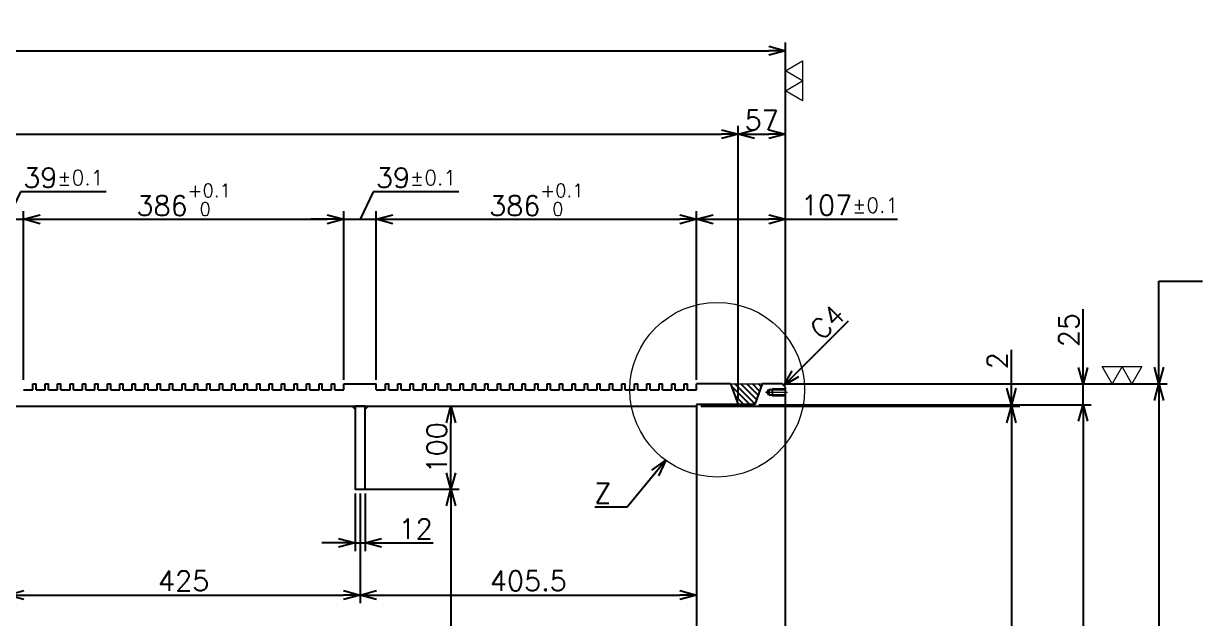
# Model space of a CAD drawing. Header units: millimetres. Extents: x 0 to 6626, y -38 to 4663.
# Drawn here: x 3576 to 4996, y 2602 to 3319 of the extents above; entities that cross this region are included whole.
import ezdxf
from ezdxf import colors
from ezdxf.entities.mleader import LeaderData, LeaderLine
from ezdxf.math import Vec2, Vec3

# ---------------------------------------------------------------- set-up
doc = ezdxf.new("R2010")
doc.units = ezdxf.units.MM
doc.header["$LTSCALE"] = 3.2
doc.header["$PDMODE"] = 99
doc.header["$PDSIZE"] = 1
doc.linetypes.add('CENTER2', pattern=[28.575, 19.05, -3.175, 3.175, -3.175])
for name, color, linetype, lineweight in [('05_CENTER', 4, 'CENTER2', 13), ('07_TEXT', 3, 'Continuous', 13), ('08_DIM', 3, 'Continuous', 13)]:
    doc.layers.add(name, color=color, linetype=linetype, lineweight=lineweight)
doc.styles.add('KSS_TXT', font='txt.shx', dxfattribs={"bigfont": 'extfont2.shx'})
doc.styles.add('KSS_TXT_L', font='txt.shx', dxfattribs={"height": 24, "bigfont": 'extfont2.shx'})
doc.styles.get("Standard").update_dxf_attribs({"font": 'txt.shx', "bigfont": 'extfont2.shx'})
doc.dimstyles.new('KSS_DIM', dxfattribs={"dimscale": 8, "dimtxt": 3, "dimasz": 2.5, "dimexe": 1.25, "dimexo": 0.625, "dimtad": 1, "dimdsep": 46, "dimtxsty": 'KSS_TXT', "dimblk": 'OPEN30', "dimcen": 0, "dimazin": 2, "dimtfac": 0.75, "dimtmove": 0, "dimatfit": 3, "dimldrblk": 'OPEN30', "dimfxl": 1.25, "dimtolj": 1, "dimarcsym": 0})

# ---------------------------------------------------------------- blocks, each defined once
blk = doc.blocks.new('_Open30')
at = {"color": 0, "linetype": 'ByBlock', "lineweight": -2}
for p, q in [((-1, 0.268), (0, 0)), ((0, 0), (-1, -0.268)), ((0, 0), (-1, 0))]:
    blk.add_line(p, q, dxfattribs=at)
blk = doc.blocks.new('*D146')
at = {"layer": '08_DIM', "color": 0, "lineweight": -2, "transparency": 16777216}
for p, q in [((4391.5, 2857.4), (4775.9, 2857.4)), ((4765.9, 2837.4), (4765.9, 1931.4)), ((4391.5, 1911.4), (4775.9, 1911.4))]:
    blk.add_line(p, q, dxfattribs=at)
at = {"layer": 'Defpoints', "color": 0, "transparency": 16777216}
for p in [(4386.5, 2857.4), (4386.5, 1911.4), (4765.9, 1911.4)]:
    blk.add_point(p, dxfattribs=at)
at = {"layer": '08_DIM', "color": 0, "lineweight": -2, "transparency": 16777216, "xscale": 20, "yscale": 20, "zscale": 20}
for p, rotation in [((4765.9, 2857.4), 90), ((4765.9, 1911.4), 270)]:
    blk.add_blockref('_Open30', p, dxfattribs=dict(at, rotation=rotation))
at = {"layer": '08_DIM', "color": 0, "transparency": 16777216, "insert": (4748.9, 2384.4), "char_height": 24, "attachment_point": 5, "rotation": 90, "style": 'KSS_TXT'}
blk.add_mtext('\\A1;%%C946', dxfattribs=at)
blk = doc.blocks.new('*D147')
at = {"layer": '08_DIM', "color": 0, "lineweight": -2, "transparency": 16777216}
for p, q in [((4765.9, 2879.4), (4765.9, 2925.4)), ((4391.5, 2857.4), (4775.9, 2857.4)), ((4461.5, 2859.4), (4775.9, 2859.4)), ((4765.9, 2857.4), (4765.9, 2859.4)), ((4765.9, 2837.4), (4765.9, 2817.4))]:
    blk.add_line(p, q, dxfattribs=at)
at = {"layer": 'Defpoints', "color": 0, "transparency": 16777216}
for p in [(4386.5, 2857.4), (4456.5, 2859.4), (4765.9, 2859.4)]:
    blk.add_point(p, dxfattribs=at)
at = {"layer": '08_DIM', "color": 0, "lineweight": -2, "transparency": 16777216, "xscale": 20, "yscale": 20, "zscale": 20}
for p, rotation in [((4765.9, 2859.4), 270), ((4765.9, 2857.4), 90)]:
    blk.add_blockref('_Open30', p, dxfattribs=dict(at, rotation=rotation))
at = {"layer": '08_DIM', "color": 0, "transparency": 16777216, "insert": (4748.9, 2912.4), "char_height": 24, "attachment_point": 5, "rotation": 90, "style": 'KSS_TXT'}
blk.add_mtext('\\A1;2', dxfattribs=at)
blk = doc.blocks.new('*D155')
at = {"layer": '08_DIM', "color": 0, "lineweight": -2, "transparency": 16777216}
for p, q in [((3572, 3116.1), (3556, 3082.9)), ((3675, 3116.1), (3572, 3116.1)), ((3516.5, 3082.9), (3496.5, 3082.9)), ((3536.5, 2889.4), (3536.5, 3092.9)), ((3536.5, 3082.9), (3575.5, 3082.9)), ((3575.5, 2889.4), (3575.5, 3092.9)), ((3595.5, 3082.9), (3615.5, 3082.9))]:
    blk.add_line(p, q, dxfattribs=at)
at = {"layer": 'Defpoints', "color": 0, "transparency": 16777216}
for p in [(3575.5, 3082.9), (3536.5, 2884.4), (3575.5, 2884.4)]:
    blk.add_point(p, dxfattribs=at)
at = {"layer": '08_DIM', "color": 0, "lineweight": -2, "transparency": 16777216, "xscale": 20, "yscale": 20, "zscale": 20}
blk.add_blockref('_Open30', (3536.5, 3082.9), dxfattribs=at)
at = {"layer": '08_DIM', "color": 0, "lineweight": -2, "transparency": 16777216, "xscale": 20, "yscale": 20, "zscale": 20, "rotation": 180}
blk.add_blockref('_Open30', (3575.5, 3082.9), dxfattribs=at)
at = {"layer": '08_DIM', "color": 0, "transparency": 16777216, "insert": (3623.5, 3133.1), "char_height": 24, "attachment_point": 5, "style": 'KSS_TXT'}
blk.add_mtext('\\A1;39{\\H18.000000;%%p0.1}', dxfattribs=at)
blk = doc.blocks.new('*D156')
at = {"layer": '08_DIM', "color": 0, "lineweight": -2, "transparency": 16777216}
for p, q in [((3575.5, 2889.4), (3575.5, 3092.9)), ((3595.5, 3082.9), (3941.5, 3082.9)), ((3961.5, 2889.4), (3961.5, 3092.9))]:
    blk.add_line(p, q, dxfattribs=at)
at = {"layer": 'Defpoints', "color": 0, "transparency": 16777216}
for p in [(3961.5, 3082.9), (3575.5, 2884.4), (3961.5, 2884.4)]:
    blk.add_point(p, dxfattribs=at)
at = {"layer": '08_DIM', "color": 0, "lineweight": -2, "transparency": 16777216, "xscale": 20, "yscale": 20, "zscale": 20, "rotation": 180}
blk.add_blockref('_Open30', (3575.5, 3082.9), dxfattribs=at)
at = {"layer": '08_DIM', "color": 0, "lineweight": -2, "transparency": 16777216, "xscale": 20, "yscale": 20, "zscale": 20}
blk.add_blockref('_Open30', (3961.5, 3082.9), dxfattribs=at)
at = {"layer": '08_DIM', "color": 0, "transparency": 16777216, "insert": (3768.5, 3106.5), "char_height": 24, "attachment_point": 5, "style": 'KSS_TXT'}
blk.add_mtext('386{\\H16.000000;\\S+0.1^  0;}', dxfattribs=at)
blk = doc.blocks.new('*D157')
at = {"layer": '08_DIM', "color": 0, "lineweight": -2, "transparency": 16777216}
for p, q in [((3997, 3116.1), (3981, 3082.9)), ((4100, 3116.1), (3997, 3116.1)), ((3941.5, 3082.9), (3921.5, 3082.9)), ((3961.5, 2889.4), (3961.5, 3092.9)), ((3961.5, 3082.9), (4000.5, 3082.9)), ((4000.5, 2889.4), (4000.5, 3092.9)), ((4020.5, 3082.9), (4040.5, 3082.9))]:
    blk.add_line(p, q, dxfattribs=at)
at = {"layer": 'Defpoints', "color": 0, "transparency": 16777216}
for p in [(4000.5, 3082.9), (3961.5, 2884.4), (4000.5, 2884.4)]:
    blk.add_point(p, dxfattribs=at)
at = {"layer": '08_DIM', "color": 0, "lineweight": -2, "transparency": 16777216, "xscale": 20, "yscale": 20, "zscale": 20}
blk.add_blockref('_Open30', (3961.5, 3082.9), dxfattribs=at)
at = {"layer": '08_DIM', "color": 0, "lineweight": -2, "transparency": 16777216, "xscale": 20, "yscale": 20, "zscale": 20, "rotation": 180}
blk.add_blockref('_Open30', (4000.5, 3082.9), dxfattribs=at)
at = {"layer": '08_DIM', "color": 0, "transparency": 16777216, "insert": (4048.5, 3133.1), "char_height": 24, "attachment_point": 5, "style": 'KSS_TXT'}
blk.add_mtext('\\A1;39{\\H18.000000;%%p0.1}', dxfattribs=at)
blk = doc.blocks.new('*D158')
at = {"layer": '08_DIM', "color": 0, "lineweight": -2, "transparency": 16777216}
for p, q in [((4000.5, 2889.4), (4000.5, 3092.9)), ((4020.5, 3082.9), (4366.5, 3082.9)), ((4386.5, 2889.4), (4386.5, 3092.9))]:
    blk.add_line(p, q, dxfattribs=at)
at = {"layer": 'Defpoints', "color": 0, "transparency": 16777216}
for p in [(4386.5, 3082.9), (4000.5, 2884.4), (4386.5, 2884.4)]:
    blk.add_point(p, dxfattribs=at)
at = {"layer": '08_DIM', "color": 0, "lineweight": -2, "transparency": 16777216, "xscale": 20, "yscale": 20, "zscale": 20, "rotation": 180}
blk.add_blockref('_Open30', (4000.5, 3082.9), dxfattribs=at)
at = {"layer": '08_DIM', "color": 0, "lineweight": -2, "transparency": 16777216, "xscale": 20, "yscale": 20, "zscale": 20}
blk.add_blockref('_Open30', (4386.5, 3082.9), dxfattribs=at)
at = {"layer": '08_DIM', "color": 0, "transparency": 16777216, "insert": (4193.5, 3106.5), "char_height": 24, "attachment_point": 5, "style": 'KSS_TXT'}
blk.add_mtext('386{\\H16.000000;\\S+0.1^  0;}', dxfattribs=at)
blk = doc.blocks.new('*D159')
at = {"layer": '08_DIM', "color": 0, "lineweight": -2, "transparency": 16777216}
for p, q in [((2193.5, 2885.4), (2193.5, 3296.2)), ((4493.5, 2885.4), (4493.5, 3296.2)), ((2213.5, 3286.2), (4473.5, 3286.2))]:
    blk.add_line(p, q, dxfattribs=at)
at = {"layer": 'Defpoints', "color": 0, "transparency": 16777216}
for p in [(4493.5, 3286.2), (2193.5, 2880.4), (4493.5, 2880.4)]:
    blk.add_point(p, dxfattribs=at)
at = {"layer": '08_DIM', "color": 0, "lineweight": -2, "transparency": 16777216, "xscale": 20, "yscale": 20, "zscale": 20, "rotation": 180}
blk.add_blockref('_Open30', (2193.5, 3286.2), dxfattribs=at)
at = {"layer": '08_DIM', "color": 0, "lineweight": -2, "transparency": 16777216, "xscale": 20, "yscale": 20, "zscale": 20}
blk.add_blockref('_Open30', (4493.5, 3286.2), dxfattribs=at)
at = {"layer": '08_DIM', "color": 0, "transparency": 16777216, "insert": (3343.5, 3303.2), "char_height": 24, "attachment_point": 5, "style": 'KSS_TXT'}
blk.add_mtext('\\A1;2300{\\H18.000000;%%p0.5}', dxfattribs=at)
blk = doc.blocks.new('*D160')
at = {"layer": '08_DIM', "color": 0, "lineweight": -2, "transparency": 16777216}
for p, q in [((4386.5, 2889.4), (4386.5, 3092.9)), ((4406.5, 3082.9), (4473.5, 3082.9)), ((4493.5, 2885.4), (4493.5, 3092.9)), ((4493.5, 3082.9), (4628.5, 3082.9))]:
    blk.add_line(p, q, dxfattribs=at)
at = {"layer": 'Defpoints', "color": 0, "transparency": 16777216}
for p in [(4493.5, 3082.9), (4386.5, 2884.4), (4493.5, 2880.4)]:
    blk.add_point(p, dxfattribs=at)
at = {"layer": '08_DIM', "color": 0, "lineweight": -2, "transparency": 16777216, "xscale": 20, "yscale": 20, "zscale": 20, "rotation": 180}
blk.add_blockref('_Open30', (4386.5, 3082.9), dxfattribs=at)
at = {"layer": '08_DIM', "color": 0, "lineweight": -2, "transparency": 16777216, "xscale": 20, "yscale": 20, "zscale": 20}
blk.add_blockref('_Open30', (4493.5, 3082.9), dxfattribs=at)
at = {"layer": '08_DIM', "color": 0, "transparency": 16777216, "insert": (4571, 3099.9), "char_height": 24, "attachment_point": 5, "style": 'KSS_TXT'}
blk.add_mtext('\\A1;107{\\H18.000000;%%p0.1}', dxfattribs=at)
blk = doc.blocks.new('*D164')
at = {"layer": '08_DIM', "color": 0, "lineweight": -2, "transparency": 16777216}
for p, q in [((4461.5, 2859.4), (4862.2, 2859.4)), ((4852.2, 2839.4), (4852.2, 1929.4)), ((4460.5, 1909.4), (4862.2, 1909.4))]:
    blk.add_line(p, q, dxfattribs=at)
at = {"layer": 'Defpoints', "color": 0, "transparency": 16777216}
for p in [(4456.5, 2859.4), (4455.5, 1909.4), (4852.2, 1909.4)]:
    blk.add_point(p, dxfattribs=at)
at = {"layer": '08_DIM', "color": 0, "lineweight": -2, "transparency": 16777216, "xscale": 20, "yscale": 20, "zscale": 20}
for p, rotation in [((4852.2, 2859.4), 90), ((4852.2, 1909.4), 270)]:
    blk.add_blockref('_Open30', p, dxfattribs=dict(at, rotation=rotation))
at = {"layer": '08_DIM', "color": 0, "transparency": 16777216, "insert": (4835.2, 2384.4), "char_height": 24, "attachment_point": 5, "rotation": 90, "style": 'KSS_TXT'}
blk.add_mtext('\\A1;%%C950', dxfattribs=at)
blk = doc.blocks.new('*D166')
at = {"layer": '08_DIM', "color": 0, "lineweight": -2, "transparency": 16777216}
for p, q in [((4852.2, 2904.4), (4852.2, 2974.4)), ((4494.5, 2884.4), (4862.2, 2884.4)), ((4852.2, 2859.4), (4852.2, 2884.4)), ((4461.5, 2859.4), (4862.2, 2859.4)), ((4852.2, 2839.4), (4852.2, 2819.4))]:
    blk.add_line(p, q, dxfattribs=at)
at = {"layer": 'Defpoints', "color": 0, "transparency": 16777216}
for p in [(4489.5, 2884.4), (4852.2, 2884.4), (4456.5, 2859.4)]:
    blk.add_point(p, dxfattribs=at)
at = {"layer": '08_DIM', "color": 0, "lineweight": -2, "transparency": 16777216, "xscale": 20, "yscale": 20, "zscale": 20}
for p, rotation in [((4852.2, 2884.4), 270), ((4852.2, 2859.4), 90)]:
    blk.add_blockref('_Open30', p, dxfattribs=dict(at, rotation=rotation))
at = {"layer": '08_DIM', "color": 0, "transparency": 16777216, "insert": (4835.2, 2949.4), "char_height": 24, "attachment_point": 5, "rotation": 90, "style": 'KSS_TXT'}
blk.add_mtext('\\A1;25', dxfattribs=at)
blk = doc.blocks.new('*D167')
at = {"layer": '08_DIM', "color": 0, "lineweight": -2, "transparency": 16777216}
for p, q in [((4494.5, 2884.4), (4953.7, 2884.4)), ((4943.7, 2864.4), (4943.7, 1904.4)), ((4456.5, 1884.4), (4953.7, 1884.4))]:
    blk.add_line(p, q, dxfattribs=at)
at = {"layer": 'Defpoints', "color": 0, "transparency": 16777216}
for p in [(4489.5, 2884.4), (4451.5, 1884.4), (4943.7, 1884.4)]:
    blk.add_point(p, dxfattribs=at)
at = {"layer": '08_DIM', "color": 0, "lineweight": -2, "transparency": 16777216, "xscale": 20, "yscale": 20, "zscale": 20}
for p, rotation in [((4943.7, 2884.4), 90), ((4943.7, 1884.4), 270)]:
    blk.add_blockref('_Open30', p, dxfattribs=dict(at, rotation=rotation))
at = {"layer": '08_DIM', "color": 0, "transparency": 16777216, "insert": (4926.7, 2384.4), "char_height": 24, "attachment_point": 5, "rotation": 90, "style": 'KSS_TXT'}
blk.add_mtext('%%C1000{\\H18.000000;%%p0.5}', dxfattribs=at)
blk = doc.blocks.new('p1ba02')
for p, q in [((-1.5, 2.6), (1.5, 2.6)), ((0, 0), (-1.5, 2.6)), ((1.5, 2.6), (0, 0)), ((3, 0), (1.5, 2.6)), ((1.5, 2.6), (4.5, 2.6)), ((4.5, 2.6), (3, 0))]:
    blk.add_line(p, q)
blk = doc.blocks.new('*D214')
at = {"layer": '08_DIM', "color": 0, "lineweight": -2, "transparency": 16777216}
for p, q in [((2250.5, 2864.4), (2250.5, 3195.5)), ((2270.5, 3185.5), (4416.5, 3185.5)), ((4436.5, 2864.4), (4436.5, 3195.5))]:
    blk.add_line(p, q, dxfattribs=at)
at = {"layer": 'Defpoints', "color": 0, "transparency": 16777216}
for p in [(4436.5, 3185.5), (2250.5, 2859.4), (4436.5, 2859.4)]:
    blk.add_point(p, dxfattribs=at)
at = {"layer": '08_DIM', "color": 0, "lineweight": -2, "transparency": 16777216, "xscale": 20, "yscale": 20, "zscale": 20, "rotation": 180}
blk.add_blockref('_Open30', (2250.5, 3185.5), dxfattribs=at)
at = {"layer": '08_DIM', "color": 0, "lineweight": -2, "transparency": 16777216, "xscale": 20, "yscale": 20, "zscale": 20}
blk.add_blockref('_Open30', (4436.5, 3185.5), dxfattribs=at)
at = {"layer": '08_DIM', "color": 0, "transparency": 16777216, "insert": (3343.5, 3202.5), "char_height": 24, "attachment_point": 5, "style": 'KSS_TXT'}
blk.add_mtext('\\A1;2186', dxfattribs=at)
blk = doc.blocks.new('*D215')
at = {"layer": '08_DIM', "color": 0, "lineweight": -2, "transparency": 16777216}
for p, q in [((4436.5, 2864.4), (4436.5, 3195.5)), ((4456.5, 3185.5), (4473.5, 3185.5)), ((4493.5, 2885.4), (4493.5, 3195.5))]:
    blk.add_line(p, q, dxfattribs=at)
at = {"layer": 'Defpoints', "color": 0, "transparency": 16777216}
for p in [(4493.5, 3185.5), (4493.5, 2880.4), (4436.5, 2859.4)]:
    blk.add_point(p, dxfattribs=at)
at = {"layer": '08_DIM', "color": 0, "lineweight": -2, "transparency": 16777216, "xscale": 20, "yscale": 20, "zscale": 20, "rotation": 180}
blk.add_blockref('_Open30', (4436.5, 3185.5), dxfattribs=at)
at = {"layer": '08_DIM', "color": 0, "lineweight": -2, "transparency": 16777216, "xscale": 20, "yscale": 20, "zscale": 20}
blk.add_blockref('_Open30', (4493.5, 3185.5), dxfattribs=at)
at = {"layer": '08_DIM', "color": 0, "transparency": 16777216, "insert": (4465, 3202.5), "char_height": 24, "attachment_point": 5, "style": 'KSS_TXT'}
blk.add_mtext('\\A1;57', dxfattribs=at)
blk = doc.blocks.new('*D228')
at = {"layer": '08_DIM', "color": 0, "lineweight": -2, "transparency": 16777216}
for p, q in [((3975, 2752.4), (3975, 2682.8)), ((3987, 2752.4), (3987, 2682.8)), ((3955, 2692.8), (3935, 2692.8)), ((3975, 2692.8), (3987, 2692.8)), ((4007, 2692.8), (4069, 2692.8))]:
    blk.add_line(p, q, dxfattribs=at)
at = {"layer": 'Defpoints', "color": 0, "transparency": 16777216}
for p in [(3975, 2757.4), (3987, 2757.4), (3987, 2692.8)]:
    blk.add_point(p, dxfattribs=at)
at = {"layer": '08_DIM', "color": 0, "lineweight": -2, "transparency": 16777216, "xscale": 20, "yscale": 20, "zscale": 20}
blk.add_blockref('_Open30', (3975, 2692.8), dxfattribs=at)
at = {"layer": '08_DIM', "color": 0, "lineweight": -2, "transparency": 16777216, "xscale": 20, "yscale": 20, "zscale": 20, "rotation": 180}
blk.add_blockref('_Open30', (3987, 2692.8), dxfattribs=at)
at = {"layer": '08_DIM', "color": 0, "transparency": 16777216, "insert": (4048, 2709.8), "char_height": 24, "attachment_point": 5, "style": 'KSS_TXT'}
blk.add_mtext('\\A1;12', dxfattribs=at)
blk = doc.blocks.new('*D229')
at = {"layer": '08_DIM', "color": 0, "lineweight": -2, "transparency": 16777216}
for p, q in [((4085.6, 2857.4), (4100.6, 2857.4)), ((4090.6, 2777.4), (4090.6, 2837.4)), ((3980, 2757.4), (4100.6, 2757.4))]:
    blk.add_line(p, q, dxfattribs=at)
at = {"layer": 'Defpoints', "color": 0, "transparency": 16777216}
for p in [(4080.6, 2857.4), (4090.6, 2857.4), (3975, 2757.4)]:
    blk.add_point(p, dxfattribs=at)
at = {"layer": '08_DIM', "color": 0, "lineweight": -2, "transparency": 16777216, "xscale": 20, "yscale": 20, "zscale": 20}
for p, rotation in [((4090.6, 2857.4), 90), ((4090.6, 2757.4), 270)]:
    blk.add_blockref('_Open30', p, dxfattribs=dict(at, rotation=rotation))
at = {"layer": '08_DIM', "color": 0, "transparency": 16777216, "insert": (4073.6, 2807.4), "char_height": 24, "attachment_point": 5, "rotation": 90, "style": 'KSS_TXT'}
blk.add_mtext('\\A1;100', dxfattribs=at)
blk = doc.blocks.new('*D230')
at = {"layer": '08_DIM', "color": 0, "lineweight": -2, "transparency": 16777216}
for p, q in [((3980, 2757.4), (4100.6, 2757.4)), ((4090.6, 2737.4), (4090.6, 2031.4)), ((3992, 2011.4), (4100.6, 2011.4))]:
    blk.add_line(p, q, dxfattribs=at)
at = {"layer": 'Defpoints', "color": 0, "transparency": 16777216}
for p in [(3975, 2757.4), (3987, 2011.4), (4090.6, 2011.4)]:
    blk.add_point(p, dxfattribs=at)
at = {"layer": '08_DIM', "color": 0, "lineweight": -2, "transparency": 16777216, "xscale": 20, "yscale": 20, "zscale": 20}
for p, rotation in [((4090.6, 2757.4), 90), ((4090.6, 2011.4), 270)]:
    blk.add_blockref('_Open30', p, dxfattribs=dict(at, rotation=rotation))
at = {"layer": '08_DIM', "color": 0, "transparency": 16777216, "insert": (4073.6, 2384.4), "char_height": 24, "attachment_point": 5, "rotation": 90, "style": 'KSS_TXT'}
blk.add_mtext('\\A1;\\A1;%%c746', dxfattribs=at)
blk = doc.blocks.new('*D234')
at = {"layer": '08_DIM', "color": 0, "lineweight": -2, "transparency": 16777216}
for p, q in [((3556, 2752.4), (3556, 2619.9)), ((3981, 2752.4), (3981, 2619.9)), ((3576, 2629.9), (3961, 2629.9))]:
    blk.add_line(p, q, dxfattribs=at)
at = {"layer": 'Defpoints', "color": 0, "transparency": 16777216}
for p in [(3556, 2757.4), (3981, 2757.4), (3981, 2629.9)]:
    blk.add_point(p, dxfattribs=at)
at = {"layer": '08_DIM', "color": 0, "lineweight": -2, "transparency": 16777216, "xscale": 20, "yscale": 20, "zscale": 20, "rotation": 180}
blk.add_blockref('_Open30', (3556, 2629.9), dxfattribs=at)
at = {"layer": '08_DIM', "color": 0, "lineweight": -2, "transparency": 16777216, "xscale": 20, "yscale": 20, "zscale": 20}
blk.add_blockref('_Open30', (3981, 2629.9), dxfattribs=at)
at = {"layer": '08_DIM', "color": 0, "transparency": 16777216, "insert": (3768.5, 2646.9), "char_height": 24, "attachment_point": 5, "style": 'KSS_TXT'}
blk.add_mtext('\\A1;425', dxfattribs=at)
blk = doc.blocks.new('*D235')
at = {"layer": '08_DIM', "color": 0, "lineweight": -2, "transparency": 16777216}
for p, q in [((3981, 2752.4), (3981, 2619.9)), ((4386.5, 2752.4), (4386.5, 2619.9)), ((4001, 2629.9), (4366.5, 2629.9))]:
    blk.add_line(p, q, dxfattribs=at)
at = {"layer": 'Defpoints', "color": 0, "transparency": 16777216}
for p in [(3981, 2757.4), (4386.5, 2757.4), (4386.5, 2629.9)]:
    blk.add_point(p, dxfattribs=at)
at = {"layer": '08_DIM', "color": 0, "lineweight": -2, "transparency": 16777216, "xscale": 20, "yscale": 20, "zscale": 20, "rotation": 180}
blk.add_blockref('_Open30', (3981, 2629.9), dxfattribs=at)
at = {"layer": '08_DIM', "color": 0, "lineweight": -2, "transparency": 16777216, "xscale": 20, "yscale": 20, "zscale": 20}
blk.add_blockref('_Open30', (4386.5, 2629.9), dxfattribs=at)
at = {"layer": '08_DIM', "color": 0, "transparency": 16777216, "insert": (4183.8, 2647), "char_height": 24, "attachment_point": 5, "style": 'KSS_TXT'}
blk.add_mtext('\\A1;405.5', dxfattribs=at)

msp = doc.modelspace()

# ---------------------------------------------------------------- hatches: boundary and pattern name
h = msp.add_hatch()
h.set_pattern_fill('_USER', color=3, scale=5, angle=45, style=0, pattern_type=0)
h.set_pattern_definition([(135, (20034.687, 1127.6467), (-3.5355339, -3.5355339), [])])
h.paths.add_polyline_path([(4465.643, 2884.429), (4456.544, 2859.429), (4436.544, 2859.429), (4427.445, 2884.429)])

# ---------------------------------------------------------------- linework, layer by layer
at = {"color": 0}
for p, q in [((3586.544, 2877.429), (3586.544, 2884.429)), ((3586.544, 2884.429), (3590.544, 2884.429)), ((3590.544, 2877.429), (3590.544, 2884.429)), ((3601.544, 2877.429), (3601.544, 2884.429)), ((3601.544, 2884.429), (3605.544, 2884.429)), ((3605.544, 2877.429), (3605.544, 2884.429)), ((3616.544, 2877.429), (3616.544, 2884.429)), ((3616.544, 2884.429), (3620.544, 2884.429)), ((3620.544, 2877.429), (3620.544, 2884.429)), ((3631.544, 2877.429), (3631.544, 2884.429)), ((3631.544, 2884.429), (3635.544, 2884.429)), ((3635.544, 2877.429), (3635.544, 2884.429)), ((3646.544, 2877.429), (3646.544, 2884.429)), ((3646.544, 2884.429), (3650.544, 2884.429)), ((3650.544, 2877.429), (3650.544, 2884.429)), ((3661.544, 2877.429), (3661.544, 2884.429)), ((3661.544, 2884.429), (3665.544, 2884.429)), ((3665.544, 2877.429), (3665.544, 2884.429)), ((3676.544, 2877.429), (3676.544, 2884.429)), ((3676.544, 2884.429), (3680.544, 2884.429)), ((3680.544, 2877.429), (3680.544, 2884.429)), ((3691.544, 2877.429), (3691.544, 2884.429)), ((3691.544, 2884.429), (3695.544, 2884.429)), ((3695.544, 2877.429), (3695.544, 2884.429)), ((3706.544, 2877.429), (3706.544, 2884.429)), ((3706.544, 2884.429), (3710.544, 2884.429)), ((3710.544, 2877.429), (3710.544, 2884.429)), ((3721.544, 2877.429), (3721.544, 2884.429)), ((3721.544, 2884.429), (3725.544, 2884.429)), ((3725.544, 2877.429), (3725.544, 2884.429)), ((3736.544, 2877.429), (3736.544, 2884.429)), ((3736.544, 2884.429), (3740.544, 2884.429)), ((3740.544, 2877.429), (3740.544, 2884.429)), ((3751.544, 2877.429), (3751.544, 2884.429)), ((3751.544, 2884.429), (3755.544, 2884.429)), ((3755.544, 2877.429), (3755.544, 2884.429)), ((3766.544, 2877.429), (3766.544, 2884.429)), ((3766.544, 2884.429), (3770.544, 2884.429)), ((3770.544, 2877.429), (3770.544, 2884.429)), ((3781.544, 2877.429), (3781.544, 2884.429)), ((3781.544, 2884.429), (3785.544, 2884.429)), ((3785.544, 2877.429), (3785.544, 2884.429)), ((3796.544, 2877.429), (3796.544, 2884.429)), ((3796.544, 2884.429), (3800.544, 2884.429)), ((3800.544, 2877.429), (3800.544, 2884.429)), ((3811.544, 2877.429), (3811.544, 2884.429)), ((3811.544, 2884.429), (3815.544, 2884.429)), ((3815.544, 2877.429), (3815.544, 2884.429)), ((3826.544, 2877.429), (3826.544, 2884.429)), ((3826.544, 2884.429), (3830.544, 2884.429)), ((3830.544, 2877.429), (3830.544, 2884.429)), ((3841.544, 2877.429), (3841.544, 2884.429)), ((3841.544, 2884.429), (3845.544, 2884.429)), ((3845.544, 2877.429), (3845.544, 2884.429)), ((3856.544, 2877.429), (3856.544, 2884.429)), ((3856.544, 2884.429), (3860.544, 2884.429)), ((3860.544, 2877.429), (3860.544, 2884.429)), ((3871.544, 2877.429), (3871.544, 2884.429)), ((3871.544, 2884.429), (3875.544, 2884.429)), ((3875.544, 2877.429), (3875.544, 2884.429)), ((3886.544, 2877.429), (3886.544, 2884.429)), ((3886.544, 2884.429), (3890.544, 2884.429)), ((3890.544, 2877.429), (3890.544, 2884.429)), ((3901.544, 2877.429), (3901.544, 2884.429)), ((3901.544, 2884.429), (3905.544, 2884.429)), ((3905.544, 2877.429), (3905.544, 2884.429)), ((3916.544, 2877.429), (3916.544, 2884.429)), ((3916.544, 2884.429), (3920.544, 2884.429)), ((3920.544, 2877.429), (3920.544, 2884.429)), ((3931.544, 2877.429), (3931.544, 2884.429)), ((3931.544, 2884.429), (3935.544, 2884.429)), ((3935.544, 2877.429), (3935.544, 2884.429)), ((3946.544, 2877.429), (3946.544, 2884.429)), ((3946.544, 2884.429), (3950.544, 2884.429)), ((3950.544, 2877.429), (3950.544, 2884.429)), ((3961.544, 2884.429), (4000.544, 2884.429)), ((3961.544, 2877.429), (3961.544, 2884.429)), ((4000.544, 2877.429), (4000.544, 2884.429)), ((4000.544, 2877.429), (4000.544, 2884.429)), ((4011.544, 2877.429), (4011.544, 2884.429)), ((4011.544, 2884.429), (4015.544, 2884.429)), ((4015.544, 2877.429), (4015.544, 2884.429)), ((4026.544, 2877.429), (4026.544, 2884.429)), ((4026.544, 2884.429), (4030.544, 2884.429)), ((4030.544, 2877.429), (4030.544, 2884.429)), ((4041.544, 2877.429), (4041.544, 2884.429)), ((4041.544, 2884.429), (4045.544, 2884.429)), ((4045.544, 2877.429), (4045.544, 2884.429)), ((4056.544, 2877.429), (4056.544, 2884.429)), ((4056.544, 2884.429), (4060.544, 2884.429)), ((4060.544, 2877.429), (4060.544, 2884.429)), ((4071.544, 2877.429), (4071.544, 2884.429)), ((4071.544, 2884.429), (4075.544, 2884.429)), ((4075.544, 2877.429), (4075.544, 2884.429)), ((4086.544, 2877.429), (4086.544, 2884.429)), ((4086.544, 2884.429), (4090.544, 2884.429)), ((4090.544, 2877.429), (4090.544, 2884.429)), ((4101.544, 2877.429), (4101.544, 2884.429)), ((4101.544, 2884.429), (4105.544, 2884.429)), ((4105.544, 2877.429), (4105.544, 2884.429)), ((4116.544, 2877.429), (4116.544, 2884.429)), ((4116.544, 2884.429), (4120.544, 2884.429)), ((4120.544, 2877.429), (4120.544, 2884.429)), ((4131.544, 2877.429), (4131.544, 2884.429)), ((4131.544, 2884.429), (4135.544, 2884.429)), ((4135.544, 2877.429), (4135.544, 2884.429)), ((4146.544, 2877.429), (4146.544, 2884.429)), ((4146.544, 2884.429), (4150.544, 2884.429)), ((4150.544, 2877.429), (4150.544, 2884.429)), ((4161.544, 2877.429), (4161.544, 2884.429)), ((4161.544, 2884.429), (4165.544, 2884.429)), ((4165.544, 2877.429), (4165.544, 2884.429)), ((4176.544, 2877.429), (4176.544, 2884.429)), ((4176.544, 2884.429), (4180.544, 2884.429)), ((4180.544, 2877.429), (4180.544, 2884.429)), ((4191.544, 2877.429), (4191.544, 2884.429)), ((4191.544, 2884.429), (4195.544, 2884.429)), ((4195.544, 2877.429), (4195.544, 2884.429)), ((4206.544, 2877.429), (4206.544, 2884.429)), ((4206.544, 2884.429), (4210.544, 2884.429)), ((4210.544, 2877.429), (4210.544, 2884.429)), ((4221.544, 2877.429), (4221.544, 2884.429)), ((4221.544, 2884.429), (4225.544, 2884.429)), ((4225.544, 2877.429), (4225.544, 2884.429)), ((4236.544, 2877.429), (4236.544, 2884.429)), ((4236.544, 2884.429), (4240.544, 2884.429)), ((4240.544, 2877.429), (4240.544, 2884.429)), ((4251.544, 2877.429), (4251.544, 2884.429)), ((4251.544, 2884.429), (4255.544, 2884.429)), ((4255.544, 2877.429), (4255.544, 2884.429)), ((4266.544, 2877.429), (4266.544, 2884.429)), ((4266.544, 2884.429), (4270.544, 2884.429)), ((4270.544, 2877.429), (4270.544, 2884.429)), ((4281.544, 2877.429), (4281.544, 2884.429)), ((4281.544, 2884.429), (4285.544, 2884.429)), ((4285.544, 2877.429), (4285.544, 2884.429)), ((4296.544, 2877.429), (4296.544, 2884.429)), ((4296.544, 2884.429), (4300.544, 2884.429)), ((4300.544, 2877.429), (4300.544, 2884.429)), ((4311.544, 2877.429), (4311.544, 2884.429)), ((4311.544, 2884.429), (4315.544, 2884.429)), ((4315.544, 2877.429), (4315.544, 2884.429)), ((4326.544, 2877.429), (4326.544, 2884.429)), ((4326.544, 2884.429), (4330.544, 2884.429)), ((4330.544, 2877.429), (4330.544, 2884.429)), ((4341.544, 2877.429), (4341.544, 2884.429)), ((4341.544, 2884.429), (4345.544, 2884.429)), ((4345.544, 2877.429), (4345.544, 2884.429)), ((4356.544, 2877.429), (4356.544, 2884.429)), ((4356.544, 2884.429), (4360.544, 2884.429)), ((4360.544, 2877.429), (4360.544, 2884.429)), ((4371.544, 2877.429), (4371.544, 2884.429)), ((4371.544, 2884.429), (4375.544, 2884.429)), ((4375.544, 2877.429), (4375.544, 2884.429)), ((4386.544, 2877.429), (4386.544, 2884.429)), ((4427.445, 2884.429), (4386.544, 2884.429)), ((4427.445, 2884.429), (4436.544, 2859.429)), ((4465.643, 2884.429), (4456.544, 2859.429)), ((4489.544, 2884.429), (4465.643, 2884.429)), ((4493.544, 2880.429), (4489.544, 2884.429)), ((3575.544, 2877.429), (3586.544, 2877.429)), ((3590.544, 2877.429), (3601.544, 2877.429)), ((3605.544, 2877.429), (3616.544, 2877.429)), ((3620.544, 2877.429), (3631.544, 2877.429)), ((3635.544, 2877.429), (3646.544, 2877.429)), ((3650.544, 2877.429), (3661.544, 2877.429)), ((3665.544, 2877.429), (3676.544, 2877.429)), ((3680.544, 2877.429), (3691.544, 2877.429)), ((3695.544, 2877.429), (3706.544, 2877.429)), ((3710.544, 2877.429), (3721.544, 2877.429)), ((3725.544, 2877.429), (3736.544, 2877.429)), ((3740.544, 2877.429), (3751.544, 2877.429)), ((3755.544, 2877.429), (3766.544, 2877.429)), ((3770.544, 2877.429), (3781.544, 2877.429)), ((3785.544, 2877.429), (3796.544, 2877.429)), ((3800.544, 2877.429), (3811.544, 2877.429)), ((3815.544, 2877.429), (3826.544, 2877.429)), ((3830.544, 2877.429), (3841.544, 2877.429)), ((3845.544, 2877.429), (3856.544, 2877.429)), ((3860.544, 2877.429), (3871.544, 2877.429)), ((3875.544, 2877.429), (3886.544, 2877.429)), ((3890.544, 2877.429), (3901.544, 2877.429)), ((3905.544, 2877.429), (3916.544, 2877.429)), ((3920.544, 2877.429), (3931.544, 2877.429)), ((3935.544, 2877.429), (3946.544, 2877.429)), ((3950.544, 2877.429), (3961.544, 2877.429)), ((4000.544, 2877.429), (4011.544, 2877.429)), ((4015.544, 2877.429), (4026.544, 2877.429)), ((4030.544, 2877.429), (4041.544, 2877.429)), ((4045.544, 2877.429), (4056.544, 2877.429)), ((4060.544, 2877.429), (4071.544, 2877.429)), ((4075.544, 2877.429), (4086.544, 2877.429)), ((4090.544, 2877.429), (4101.544, 2877.429)), ((4105.544, 2877.429), (4116.544, 2877.429)), ((4120.544, 2877.429), (4131.544, 2877.429)), ((4135.544, 2877.429), (4146.544, 2877.429)), ((4150.544, 2877.429), (4161.544, 2877.429)), ((4165.544, 2877.429), (4176.544, 2877.429)), ((4180.544, 2877.429), (4191.544, 2877.429)), ((4195.544, 2877.429), (4206.544, 2877.429)), ((4210.544, 2877.429), (4221.544, 2877.429)), ((4225.544, 2877.429), (4236.544, 2877.429)), ((4240.544, 2877.429), (4251.544, 2877.429)), ((4255.544, 2877.429), (4266.544, 2877.429)), ((4270.544, 2877.429), (4281.544, 2877.429)), ((4285.544, 2877.429), (4296.544, 2877.429)), ((4300.544, 2877.429), (4311.544, 2877.429)), ((4315.544, 2877.429), (4326.544, 2877.429)), ((4330.544, 2877.429), (4341.544, 2877.429)), ((4345.544, 2877.429), (4356.544, 2877.429)), ((4360.544, 2877.429), (4371.544, 2877.429)), ((4375.544, 2877.429), (4386.544, 2877.429)), ((4471.668, 2874.429), (4473.544, 2877.679)), ((4473.544, 2871.179), (4471.668, 2874.429)), ((4473.544, 2877.679), (4493.544, 2877.679)), ((4473.544, 2877.679), (4473.544, 2871.179)), ((4473.544, 2871.179), (4493.544, 2871.179)), ((4477.544, 2878.429), (4493.544, 2878.429)), ((4477.544, 2878.429), (4477.544, 2870.429)), ((4477.544, 2870.429), (4493.544, 2870.429)), ((4493.544, 2536.929), (4493.544, 2880.429)), ((2300.544, 2857.429), (4386.544, 2857.429)), ((4386.544, 2859.429), (4386.544, 1909.429)), ((4456.544, 2859.429), (4386.544, 2859.429))]:
    msp.add_line(p, q, dxfattribs=at)
msp.add_lwpolyline([(3987.044, 2857.429), (3975.044, 2857.429), (3975.044, 2757.429), (3987.044, 2757.429)], close=True, dxfattribs=at)
at = {"layer": '05_CENTER'}
msp.add_line((4469.615, 2874.429), (4496.259, 2874.429), dxfattribs=at)
at = {"layer": '07_TEXT'}
for points in [[(3975.044, 2857.429), (3971.044, 2857.429), (3975.044, 2853.429), (3975.044, 2853.429)], [(3987.044, 2857.429), (3991.044, 2857.429), (3987.044, 2853.429), (3987.044, 2853.429)]]:
    msp.add_lwpolyline(points, close=True, dxfattribs=at)
at = {"layer": '08_DIM'}
msp.add_line((4427.445, 2884.429), (4465.643, 2884.429), dxfattribs=at)
msp.add_circle((4411.37, 2877.429), 105.25, dxfattribs=at)

# ---------------------------------------------------------------- block references
at = {"layer": '08_DIM', "xscale": 8, "yscale": 8, "zscale": 8, "rotation": 270}
msp.add_blockref('p1ba02', (4493.544, 3261.838), dxfattribs=at)
at = {"layer": '08_DIM', "xscale": 8, "yscale": 8, "zscale": 8}
msp.add_blockref('p1ba02', (4887.205, 2884.429), dxfattribs=at)

# ---------------------------------------------------------------- texts
at = {"layer": '08_DIM', "insert": (4537.796, 2935.752), "char_height": 24, "attachment_point": 7, "rotation": 45, "style": 'KSS_TXT_L'}
msp.add_mtext('C4', dxfattribs=at)

# ---------------------------------------------------------------- dimensions: what is measured, and where the dimension line sits
at = {"layer": '08_DIM'}
for base, p1, p2, override, picture, middle in [((4493.544, 3286.152), (2193.544, 2880.429), (4493.544, 2880.429), {"dimtol": 1, "dimlim": 0, "dimtp": 0.5, "dimtm": 0.5, "dimtfac": 0.75}, '*D159', (3343.544, 3303.152)), ((3961.544, 3082.881), (3575.544, 2884.429), (3961.544, 2884.429), {"dimpost": '', "dimtol": 1, "dimlim": 0, "dimtp": 0.1, "dimtm": 0, "dimtfac": 0.666667, "dimtdec": 2, "dimtolj": 0, "dimtzin": 8}, '*D156', (3768.544, 3106.548)), ((4386.544, 3082.881), (4000.544, 2884.429), (4386.544, 2884.429), {"dimpost": '', "dimtol": 1, "dimlim": 0, "dimtp": 0.1, "dimtm": 0, "dimtfac": 0.666667, "dimtdec": 2, "dimtolj": 0, "dimtzin": 8}, '*D158', (4193.544, 3106.548)), ((4493.544, 3082.881), (4386.544, 2884.429), (4493.544, 2880.429), {"dimtol": 1, "dimlim": 0, "dimtp": 0.1, "dimtm": 0.1}, '*D160', (4571.044, 3099.881))]:
    dim = msp.add_linear_dim(base=base, p1=p1, p2=p2, dimstyle='KSS_DIM', override=override, dxfattribs=at)
    dim.commit()
    dim.dimension.update_dxf_attribs({"geometry": picture, "text_midpoint": middle})
for base, p1, p2, picture, middle in [((4436.544, 3185.494), (2250.544, 2859.429), (4436.544, 2859.429), '*D214', (3343.544, 3202.494)), ((4493.544, 3185.494), (4436.544, 2859.429), (4493.544, 2880.429), '*D215', (4465.044, 3202.511)), ((3981.044, 2629.922), (3556.044, 2757.429), (3981.044, 2757.429), '*D234', (3768.544, 2646.939)), ((3987.044, 2692.771), (3975.044, 2757.429), (3987.044, 2757.429), '*D228', (4048.044, 2709.771)), ((4386.544, 2629.922), (3981.044, 2757.429), (4386.544, 2757.429), '*D235', (4183.794, 2646.955))]:
    dim = msp.add_linear_dim(base=base, p1=p1, p2=p2, dimstyle='KSS_DIM', dxfattribs=at)
    dim.commit()
    dim.dimension.update_dxf_attribs({"geometry": picture, "text_midpoint": middle})
for base, p1, p2, picture, middle in [((3575.544, 3082.881), (3536.544, 2884.429), (3575.544, 2884.429), '*D155', (3576.993, 3116.138)), ((4000.544, 3082.881), (3961.544, 2884.429), (4000.544, 2884.429), '*D157', (4001.993, 3116.138))]:
    dim = msp.add_linear_dim(base=base, p1=p1, p2=p2, dimstyle='KSS_DIM', override={"dimtol": 1, "dimlim": 0, "dimtp": 0.1, "dimtm": 0.1, "dimtmove": 1}, dxfattribs=at)
    dim.commit()
    dim.dimension.update_dxf_attribs({"geometry": picture, "text_midpoint": middle, "dimtype": 160})
for base, p1, p2, angle, picture, middle in [((4852.222, 2884.429), (4456.544, 2859.429), (4489.544, 2884.429), 90, '*D166', (4835.205, 2949.429)), ((4765.921, 2859.429), (4386.544, 2857.429), (4456.544, 2859.429), 270, '*D147', (4748.921, 2912.429)), ((4090.567, 2857.429), (3975.044, 2757.429), (4080.567, 2857.429), 90, '*D229', (4073.567, 2807.429))]:
    dim = msp.add_linear_dim(base=base, p1=p1, p2=p2, angle=angle, dimstyle='KSS_DIM', dxfattribs=at)
    dim.commit()
    dim.dimension.update_dxf_attribs({"geometry": picture, "text_midpoint": middle})
for base, p1, p2, text, override, picture, middle in [((4943.686, 1884.429), (4489.544, 2884.429), (4451.544, 1884.429), '%%C<>', {"dimpost": '', "dimtol": 1, "dimlim": 0, "dimtp": 0.5, "dimtm": 0.5, "dimtfac": 0.75, "dimtdec": 2, "dimtolj": 0, "dimtzin": 8}, '*D167', (4926.686, 2384.429)), ((4090.567, 2011.429), (3975.044, 2757.429), (3987.044, 2011.429), '\\A1;%%c<>', {"dimtxsty": 'KSS_TXT', "dimtfill": 0, "dimtfillclr": 0}, '*D230', (4073.567, 2384.429))]:
    dim = msp.add_linear_dim(base=base, p1=p1, p2=p2, angle=90, text=text, dimstyle='KSS_DIM', override=override, dxfattribs=at)
    dim.commit()
    dim.dimension.update_dxf_attribs({"geometry": picture, "text_midpoint": middle})
for base, p1, p2, picture, middle in [((4765.921, 1911.429), (4386.544, 2857.429), (4386.544, 1911.429), '*D146', (4748.921, 2384.429)), ((4852.222, 1909.429), (4456.544, 2859.429), (4455.544, 1909.429), '*D164', (4835.205, 2384.429))]:
    dim = msp.add_linear_dim(base=base, p1=p1, p2=p2, angle=90, text='%%C<>', dimstyle='KSS_DIM', dxfattribs=at)
    dim.commit()
    dim.dimension.update_dxf_attribs({"geometry": picture, "text_midpoint": middle})

# ---------------------------------------------------------------- leaders
msp.add_leader([(4943.686, 2884.429), (4943.686, 3008.344), (4996.089, 3008.344)], dimstyle='KSS_DIM', dxfattribs=at)
at = {"layer": '08_DIM', "annotation_type": 0, "has_hookline": 1, "hookline_direction": 0, "text_width": 40, "horizontal_direction": (0.707107, 0.707107, 0)}
msp.add_leader([(4491.544, 2882.429), (4537.796, 2928.68)], dimstyle='KSS_DIM', dxfattribs=at)
at = {"layer": '08_DIM'}
ml = msp.add_multileader_mtext('Standard', dxfattribs=at)
ml.set_content('Z', color=256)
ml.set_leader_properties()
ml.set_arrow_properties(name='OPEN30')
ml.build(insert=Vec2(0, 0))
ml.multileader.update_dxf_attribs({"text_left_attachment_type": 6, "text_right_attachment_type": 6, "dogleg_length": 0.36, "arrow_head_size": 20, "scale": 8})
ctx = ml.context
ctx.base_point, ctx.scale, ctx.char_height, ctx.arrow_head_size, ctx.landing_gap_size, ctx.plane_origin = Vec3(4251.836, 2735.805), 8, 24, 20, 16, Vec3(4349.311, 2792.421)
ctx.left_attachment, ctx.right_attachment, ctx.text_align_type = 6, 6, 2
notes = []
notes.append((ctx, [(0, (1, 1, 0), (4302.716, 2735.805), (-1, 0), 2.88, [(0, [(4349.311, 2792.421)], 0, [])])]))
ctx.mtext.insert, ctx.mtext.alignment, ctx.mtext.flow_direction = Vec3(4283.836, 2764.605), 3, 5
for ctx, leaders in notes:
    for number, flags, end, landing, length, lines in leaders:
        leader = LeaderData()
        leader.index, (leader.has_last_leader_line, leader.has_dogleg_vector, leader.attachment_direction) = number, flags
        leader.last_leader_point, leader.dogleg_vector, leader.dogleg_length = Vec3(end), Vec3(landing), length
        for number, points, colour, breaks in lines:
            line = LeaderLine()
            line.index, line.vertices, line.color, line.breaks = number, Vec3.list(points), colors.encode_raw_color(colour), breaks
            leader.lines.append(line)
        ctx.leaders.append(leader)

doc.saveas('drawing.dxf')
